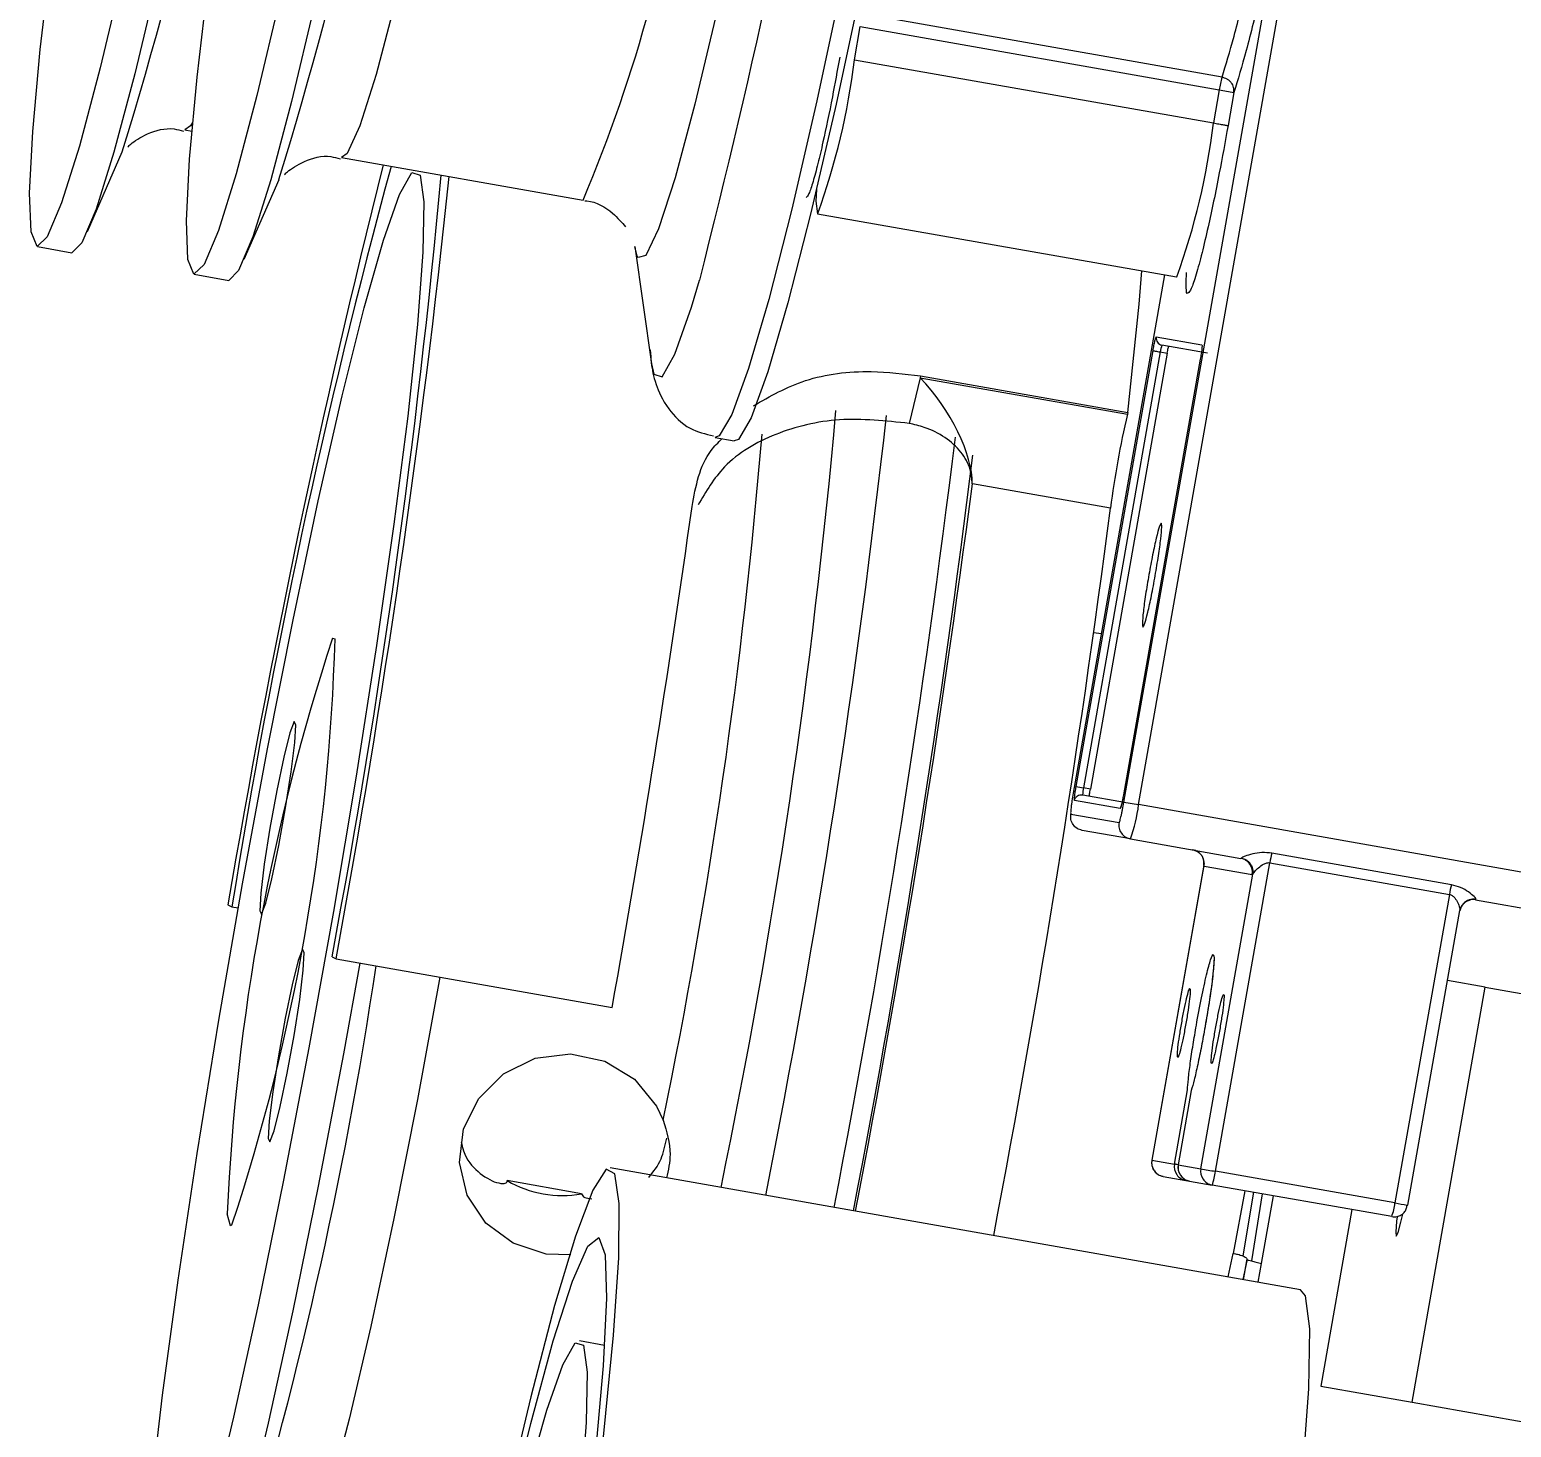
# Model space of a CAD drawing. Header units: millimetres. Extents: x 0 to 1189, y 0 to 841.
# Drawn here: x 625.063 to 629.282, y 594.199 to 598.179 of the extents above; entities that cross this region are included whole.
import ezdxf

# ---------------------------------------------------------------- set-up
doc = ezdxf.new("R2010")
doc.units = ezdxf.units.MM
doc.layers.get('0').update_dxf_attribs({"lineweight": 18})
doc.layers.add('尺寸线层', color=3, linetype='Continuous', lineweight=18)
doc.dimstyles.new('ISO-25', dxfattribs={"dimtxt": 2.5, "dimasz": 2.5, "dimexe": 1.25, "dimexo": 0.625, "dimtad": 1, "dimtxsty": 'Standard', "dimcen": 2.5, "dimdle": 5, "dimadec": 0, "dimazin": 0, "dimtfac": 1, "dimtmove": 0, "dimatfit": 3, "dimfxl": 1, "dimarcsym": 0})

# ---------------------------------------------------------------- blocks, each defined once
blk = doc.blocks.new('*X16')
at = {"layer": '尺寸线层', "linetype": 'Continuous'}
for points in [[(668.6687, 617.1299), (668.6299, 612.9938), (667.2905, 613.2299)], [(655.1602, 540.5189), (656.5383, 544.4188), (655.199, 544.6549)]]:
    blk.add_hatch(color=0, dxfattribs=at).paths.add_polyline_path(points, flags=0)
at = {"layer": '尺寸线层', "color": 0, "linetype": 'Continuous'}
for p, q in [((666.5541, 617.5027), (670.6383, 616.7826)), ((668.6687, 617.1299), (655.1602, 540.5189)), ((625.2283, 545.7966), (657.1298, 540.1716))]:
    blk.add_line(p, q, dxfattribs=at)
at = {"layer": '尺寸线层', "color": 0, "insert": (658.4206, 579.4404), "char_height": 3.5, "width": 28.938547, "attachment_point": 5, "rotation": 80.0001}
blk.add_mtext('388,96', dxfattribs=at)

msp = doc.modelspace()

# ---------------------------------------------------------------- linework, layer by layer
at = {"color": 7, "linetype": 'Continuous', "lineweight": 15}
for p, q in [((628.1787, 595.9795), (628.6605, 598.712)), ((628.2204, 595.9722), (628.7022, 598.7046)), ((628.4579, 598.043), (627.4356, 598.2232)), ((627.4111, 598.093), (627.4278, 598.1873)), ((627.4278, 598.1873), (628.4501, 598.007)), ((627.4111, 598.093), (628.4334, 597.9128)), ((628.4501, 598.007), (628.4334, 597.9128)), ((628.4918, 597.9997), (628.4752, 597.9054)), ((625.5045, 597.893), (625.5247, 597.8894)), ((625.2272, 597.6036), (625.3265, 597.8308)), ((625.9509, 597.8143), (626.6386, 597.693)), ((625.6736, 597.5249), (625.7729, 597.7521)), ((627.3059, 597.6546), (628.3282, 597.4744)), ((625.0849, 597.5608), (625.1832, 597.5435)), ((626.7857, 597.5616), (626.8333, 597.2273)), ((625.5313, 597.4821), (625.6296, 597.4647)), ((628.2944, 597.4804), (628.0342, 596.005)), ((628.3282, 597.4744), (628.3291, 597.4745)), ((628.2707, 597.3037), (628.4007, 597.2808)), ((628.4169, 597.2576), (628.2869, 597.2805)), ((628.0426, 596.0238), (628.2614, 597.2647)), ((628.2822, 597.261), (628.0634, 596.0202)), ((628.3019, 597.2576), (628.0831, 596.0167)), ((628.3961, 597.2409), (628.1773, 596.0001)), ((628.3961, 597.2409), (628.1773, 596.0001)), ((628.2822, 597.261), (628.3019, 597.2576)), ((628.3961, 597.2409), (628.3961, 597.2409)), ((627.5986, 597.1877), (627.5671, 597.0575)), ((627.5998, 597.1927), (627.5986, 597.1877)), ((627.5986, 597.1877), (628.1884, 597.0837)), ((627.5998, 597.1927), (628.1896, 597.0887)), ((628.1896, 597.0887), (628.1884, 597.0837)), ((627.0144, 597.0175), (627.0693, 597.0078)), ((627.7471, 596.8856), (627.7466, 596.8857)), ((628.1403, 596.8163), (627.7471, 596.8856)), ((628.1141, 596.458), (628.0932, 596.4617)), ((628.0831, 596.0167), (628.0634, 596.0202)), ((628.168, 595.9611), (628.038, 595.984)), ((628.0612, 596.0003), (628.1799, 595.9793)), ((628.1787, 595.9795), (628.2204, 595.9722)), ((628.0275, 595.9453), (628.1646, 595.9211)), ((628.197, 595.8748), (628.0599, 595.8989)), ((628.197, 595.8748), (628.5116, 595.8193)), ((628.4059, 595.7998), (628.2579, 594.9603)), ((628.4058, 595.7988), (628.258, 594.9603)), ((628.4056, 595.8143), (628.407, 595.8025)), ((628.4068, 595.7972), (628.4058, 595.7988)), ((628.4068, 595.7972), (628.5439, 595.773)), ((628.4393, 594.9283), (628.5942, 595.8068)), ((628.5942, 595.8068), (629.1053, 595.7167)), ((629.1109, 595.7441), (628.5997, 595.8342)), ((628.3975, 594.9357), (628.5454, 595.7742)), ((628.5454, 595.7742), (628.5439, 595.773)), ((629.1053, 595.7167), (628.9504, 594.8382)), ((625.6274, 595.6871), (625.6388, 595.6814)), ((625.6388, 595.6814), (625.6569, 595.6782)), ((628.9874, 594.8317), (629.1354, 595.6712)), ((629.1337, 595.669), (629.1352, 595.6702)), ((629.1354, 595.6741), (629.1407, 595.6847)), ((629.18, 595.7014), (632.3512, 595.1423)), ((625.9238, 595.5391), (625.9352, 595.5334)), ((625.9352, 595.5334), (626.7216, 595.3947)), ((629.2073, 595.4529), (629.1003, 595.4718)), ((628.9989, 594.2711), (629.2073, 595.4529)), ((629.2073, 595.4529), (632.3528, 594.8983)), ((628.3224, 594.9489), (628.3595, 595.1599)), ((628.3703, 595.158), (628.3331, 594.947)), ((628.3704, 595.158), (628.3332, 594.947)), ((628.3703, 595.158), (628.3704, 595.158)), ((628.258, 594.9603), (628.2579, 594.9603)), ((628.258, 594.9603), (628.3224, 594.9489)), ((628.6814, 594.5911), (626.7155, 594.9378)), ((628.2903, 594.914), (628.3547, 594.9026)), ((628.3332, 594.947), (628.3331, 594.947)), ((628.3332, 594.947), (628.3975, 594.9357)), ((628.9504, 594.8382), (628.4393, 594.9283)), ((626.6342, 594.8643), (626.4225, 594.9017)), ((628.3547, 594.9026), (628.3656, 594.9007)), ((628.3656, 594.9007), (628.4299, 594.8893)), ((628.9411, 594.7992), (628.4299, 594.8893)), ((628.8276, 594.8192), (628.739, 594.317)), ((628.519, 594.6198), (628.5285, 594.6735)), ((626.7001, 594.4328), (626.6287, 594.4454)), ((628.739, 594.317), (628.9989, 594.2711)), ((628.9989, 594.2711), (630.5717, 593.9938))]:
    msp.add_line(p, q, dxfattribs=at)
at = {"color": 8, "linetype": 'Continuous', "lineweight": 15}
for p, q in [((628.2944, 597.4803), (628.0343, 596.005)), ((625.9256, 596.4463), (625.9326, 596.4438)), ((628.0343, 596.005), (628.0342, 596.005)), ((628.1773, 596.0001), (628.1773, 596.0001)), ((632.3685, 595.2407), (628.2204, 595.9722)), ((628.5228, 594.873), (628.4893, 594.6946)), ((628.5478, 594.8686), (628.5174, 594.6874)), ((628.5724, 594.8642), (628.542, 594.6732)), ((628.5702, 594.6662), (628.6041, 594.8586)), ((628.4754, 594.6275), (628.4893, 594.6946)), ((628.5285, 594.6735), (628.5174, 594.6201)), ((628.5607, 594.6124), (628.5702, 594.6662))]:
    msp.add_line(p, q, dxfattribs=at)
for points in [[(627.4908, 601.1328), (627.4902, 601.1211), (627.4737, 600.9155), (627.4444, 600.6529), (627.4032, 600.3434), (627.3519, 599.999), (627.2923, 599.6327), (627.2268, 599.2588), (627.1578, 598.8916), (627.0881, 598.5452), (627.0203, 598.2328), (626.957, 597.9666), (626.9007, 597.7568), (626.8534, 597.6113), (626.8171, 597.5358), (626.7952, 597.5298)], [(627.8305, 601.057), (627.825, 601.0086), (627.7845, 600.6862), (627.7333, 600.3242), (627.673, 599.9335), (627.6052, 599.526), (627.5322, 599.1142), (627.4561, 598.7104), (627.3793, 598.327), (627.304, 597.9756), (627.2326, 597.667), (627.1672, 597.4104), (627.1099, 597.2137), (627.0623, 597.0828), (627.0259, 597.0218), (627.0141, 597.0175)], [(626.3632, 599.5196), (626.2989, 599.1707), (626.2319, 598.8323), (626.1663, 598.5249), (626.1046, 598.2609), (626.0495, 598.0512), (626.0031, 597.9044), (625.9673, 597.8264), (625.951, 597.8142)], [(625.5269, 597.9146), (625.5209, 597.9051), (625.5046, 597.893)], [(626.8333, 597.2273), (626.8403, 597.1979), (626.8642, 597.1906), (626.9003, 597.2547), (626.9474, 597.3882), (626.9706, 597.4656)], [(628.1706, 595.9681), (628.169, 595.9649), (628.168, 595.9611)], [(626.2312, 595.4812), (626.1668, 595.1323), (626.0999, 594.7939), (626.0343, 594.4865), (625.9726, 594.2225), (625.9175, 594.0128), (625.871, 593.8659), (625.8353, 593.788), (625.819, 593.7758)], [(625.639, 594.7758), (625.6349, 594.7731), (625.6254, 594.8075)]]:
    msp.add_lwpolyline(points, dxfattribs=at)
at = {"color": 7, "linetype": 'Continuous', "lineweight": 15}
for points in [[(627.8787, 600.9882), (627.8394, 600.6765), (627.7882, 600.3145), (627.7279, 599.9238), (627.6601, 599.5164), (627.5871, 599.1045), (627.511, 598.7007), (627.4342, 598.3173), (627.3589, 597.966), (627.2875, 597.6573), (627.2221, 597.4007), (627.1648, 597.204), (627.1172, 597.0731), (627.0808, 597.0121), (627.0693, 597.0078)], [(625.6891, 599.6385), (625.6421, 599.3798), (625.57, 599.0027), (625.4977, 598.6484), (625.4276, 598.3282), (625.362, 598.0524), (625.3028, 597.8299), (625.2521, 597.6678), (625.2115, 597.5714), (625.1832, 597.5435)], [(626.1354, 599.5598), (626.0885, 599.3011), (626.0164, 598.924), (625.9441, 598.5697), (625.874, 598.2495), (625.8083, 597.9737), (625.7492, 597.7512), (625.6985, 597.5891), (625.6579, 597.4927), (625.6296, 597.4647)], [(625.3293, 598.3455), (625.2637, 598.0698), (625.2045, 597.8472), (625.1538, 597.6852), (625.1132, 597.5887), (625.0839, 597.561), (625.067, 597.603), (625.0629, 597.7132), (625.0717, 597.8881), (625.0933, 598.1222), (625.1269, 598.4078)], [(625.7757, 598.2668), (625.71, 597.991), (625.6509, 597.7685), (625.6002, 597.6065), (625.5596, 597.51), (625.5303, 597.4823), (625.5133, 597.5242), (625.5092, 597.6344), (625.5181, 597.8094), (625.5397, 598.0435), (625.5733, 598.3291)], [(625.4077, 594.005), (625.4413, 594.2907), (625.4858, 594.6187), (625.5398, 594.9787), (625.6016, 595.3589), (625.6692, 595.7472), (625.7403, 596.1311), (625.8128, 596.4983), (625.8843, 596.8369), (625.9524, 597.1361), (626.0151, 597.3862), (626.0702, 597.5793), (626.1161, 597.7091), (626.1512, 597.7714), (626.1744, 597.7643), (626.185, 597.6879)], [(627.3034, 597.7236), (627.3015, 597.6902), (627.3059, 597.6546), (627.3068, 597.6547)], [(626.185, 597.6879), (626.1826, 597.5447), (626.1673, 597.3394), (626.1396, 597.0785), (626.1003, 596.7704), (626.0509, 596.425), (625.9927, 596.0534), (625.9278, 595.6676), (625.8582, 595.28), (625.7861, 594.9029), (625.7138, 594.5486), (625.6437, 594.2284), (625.578, 593.9526)], [(626.7952, 597.5298), (626.7931, 597.5333), (626.7857, 597.5616)], [(628.1896, 597.0887), (628.2219, 597.3968), (628.23, 597.4917)], [(625.8206, 596.1988), (625.8156, 596.2086), (625.8035, 596.1766), (625.7862, 596.1078), (625.7663, 596.0126), (625.7469, 595.9054), (625.7309, 595.8027), (625.7207, 595.72), (625.7179, 595.6699), (625.7229, 595.6601), (625.735, 595.6921), (625.7523, 595.7609), (625.7722, 595.8561), (625.7916, 595.9633), (625.8076, 596.066), (625.8178, 596.1487), (625.8206, 596.1988)], [(629.18, 595.7014), (629.1722, 595.702), (629.1649, 595.7012)], [(625.742, 595.0217), (625.747, 595.0119), (625.7591, 595.0438), (625.7764, 595.1126), (625.7963, 595.2079), (625.8157, 595.315), (625.8318, 595.4178), (625.842, 595.5005), (625.8447, 595.5505), (625.8397, 595.5603), (625.8276, 595.5284), (625.8103, 595.4596), (625.7905, 595.3643), (625.771, 595.2572), (625.755, 595.1544), (625.7448, 595.0717), (625.742, 595.0217)], [(626.0034, 595.5213), (625.9565, 595.2626), (625.8843, 594.8856), (625.8121, 594.5313), (625.742, 594.2111), (625.6763, 593.9353), (625.6172, 593.7128), (625.5665, 593.5507), (625.5258, 593.4543), (625.4976, 593.4263)], [(626.6038, 594.691), (626.5331, 594.692), (626.4394, 594.7233), (626.3621, 594.7809), (626.3089, 594.8602), (626.2868, 594.9532), (626.2985, 595.0488), (626.3418, 595.1359), (626.412, 595.206), (626.5027, 595.2506), (626.6031, 595.2632), (626.7007, 595.2419), (626.7849, 595.1902), (626.8478, 595.1134), (626.8666, 595.0741)], [(626.4005, 592.202), (626.4761, 592.6405), (626.5454, 593.0692), (626.6065, 593.4763), (626.6578, 593.8508), (626.6979, 594.1823), (626.7257, 594.462), (626.7404, 594.6821), (626.7417, 594.8366), (626.7295, 594.9214), (626.704, 594.9341), (626.6661, 594.8744), (626.6168, 594.7438), (626.5574, 594.546), (626.4895, 594.2864), (626.4149, 593.972), (626.3358, 593.6115), (626.2542, 593.2145), (626.1725, 592.7921), (626.0927, 592.3557)], [(628.9566, 594.7983), (628.9551, 594.7861), (628.9525, 594.7553), (628.9539, 594.7441), (628.9591, 594.7542), (628.9672, 594.784), (628.9723, 594.8064)], [(626.1041, 592.35), (626.1821, 592.7763), (626.2621, 593.1874), (626.3416, 593.571), (626.4182, 593.9153), (626.4896, 594.2099), (626.5536, 594.4458), (626.6083, 594.6159), (626.652, 594.7149), (626.6834, 594.7399), (626.7015, 594.6902), (626.7058, 594.5672), (626.6961, 594.3746), (626.6728, 594.1184), (626.6366, 593.8063), (626.5884, 593.4478), (626.5299, 593.0537), (626.4628, 592.6361), (626.3891, 592.2077)], [(628.655, 593.7573), (628.6873, 594.0654), (628.7051, 594.3087), (628.7081, 594.4797), (628.6959, 594.5734), (628.6814, 594.5911)], [(626.4804, 594.0548), (626.5356, 594.2479), (626.5814, 594.3777), (626.6165, 594.44), (626.6397, 594.4329), (626.6503, 594.3565)], [(626.6503, 594.3565), (626.6479, 594.2133), (626.6326, 594.008)]]:
    msp.add_lwpolyline(points, dxfattribs=at)
for centre, radius, start, end in [((600.7251, 604.1223), 27.0766, 345.76812, 353.63031), ((613.5953, 601.4413), 12.2743, 342.89329, 351.5156), ((614.0431, 601.3623), 12.2727, 342.89275, 351.51614), ((628.779, 597.9541), 0.3332, 164.533, 170.8626), ((632.0859, 618.5096), 20.8224, 259.944, 260.06058), ((652.9471, 591.0567), 27.7093, 165.9293, 170.38054), ((645.6116, 592.4911), 20.2259, 164.81398, 170.92482), ((602.5148, 599.9448), 23.82, 349.34128, 354.74757), ((597.7591, 600.748), 28.6546, 349.5147, 354.01487), ((628.2904, 597.3002), 0.02, 169.9477, 259.9333), ((628.3646, 597.2516), 0.0829, 159.5672, 173.452), ((601.1985, 600.0172), 26.4675, 348.76326, 353.62827), ((630.8654, 596.4644), 2.7477, 166.9727, 172.6415), ((595.7052, 600.9313), 32.2877, 349.08154, 352.94818), ((592.8439, 601.4275), 35.1975, 349.17071, 352.58578), ((588.4533, 602.228), 38.8736, 349.87583, 352.00524), ((593.2371, 601.3582), 35.1975, 349.17071, 352.58578), ((631.7543, 594.5317), 6.1351, 161.81504, 177.42321), ((620.0865, 596.613), 5.8485, 341.69165, 358.34241), ((630.111, 607.6775), 11.8358, 259.93514, 260.03769), ((628.1439, 596.0009), 0.0828, 166.5385, 180.4461), ((627.8088, 596.0194), 0.4143, 339.5623, 353.4531), ((628.3674, 595.8041), 0.04, 349.9394, 79.9516), ((628.3664, 595.8058), 0.04, 349.8838, 23.6372), ((628.5113, 595.8206), 0.00137, 279.9719, 338.9271), ((628.5046, 595.7799), 0.04, 349.9429, 79.958), ((629.0775, 595.7234), 0.4905, 166.9367, 170.2091), ((629.5891, 595.6331), 0.4909, 166.9341, 170.2021), ((629.1737, 595.6637), 0.0391, 137.0459, 170.5025), ((629.1798, 595.7028), 0.00137, 279.9003, 338.9987), ((613.9111, 597.3238), 12.2727, 342.89275, 351.51614), ((628.2973, 594.9533), 0.04, 169.9443, 259.9466), ((628.3617, 594.9419), 0.04, 169.9434, 259.9476), ((628.3725, 594.94), 0.04, 169.9394, 259.9516), ((628.4369, 594.9287), 0.04, 169.9443, 259.9466), ((634.1468, 627.4315), 33.0005, 259.96691, 260.04048), ((628.2746, 594.9472), 0.1657, 339.5531, 353.4409), ((626.5789, 595.1693), 0.3099, 239.7052, 280.2938), ((628.7863, 594.857), 0.1652, 339.5365, 353.4661), ((629.0098, 594.9646), 0.1349, 259.3559, 260.4234), ((628.9477, 594.8516), 0.0528, 262.7711, 279.8457)]:
    msp.add_arc(centre, radius, start, end, dxfattribs=at)
at = {"color": 8, "linetype": 'Continuous', "lineweight": 15}
for centre, radius, start, end in [((622.7636, 599.3394), 4.2101, 336.9806, 352.8681), ((625.4619, 598.3253), 1.963, 340.0243, 353.2041), ((626.4836, 598.1452), 1.9636, 340.0254, 353.2014), ((608.0486, 598.8213), 19.3872, 348.27665, 354.88955), ((610.8863, 598.3762), 16.3179, 348.32486, 355.2555), ((595.9817, 600.8833), 31.9515, 349.07049, 353.0526), ((629.174, 595.6636), 0.0394, 79.6567, 137.0762), ((627.7355, 591.5886), 3.4112, 79.9112, 80.0946), ((631.839, 611.1339), 16.5497, 259.9483, 260.06962)]:
    msp.add_arc(centre, radius, start, end, dxfattribs=at)
at = {"color": 7, "linetype": 'Continuous', "lineweight": 15}
msp.add_ellipse((627.582, 597.0445), major_axis=(-0.1406, 0.215), ratio=0.398322, start_param=3.661469, end_param=5.158124, dxfattribs=at)
for points, knots in [([(628.4579, 598.043), (628.4689, 598.0791), (628.491, 598.1514), (628.5314, 598.3141), (628.5752, 598.5072), (628.606, 598.6577), (628.6213, 598.733)], [0, 0, 0, 0, 0.1773486, 0.3546955, 0.5320398, 0.7093866, 0.7093866, 0.7093866, 0.7093866]), ([(628.6605, 598.712), (628.6448, 598.635), (628.6131, 598.4795), (628.5676, 598.2793), (628.5258, 598.111), (628.503, 598.0365), (628.4918, 597.9997)], [0, 0, 0, 0, 0.1812793, 0.3662763, 0.5511958, 0.732269, 0.732269, 0.732269, 0.732269]), ([(628.4918, 597.9997), (628.4919, 598.0046), (628.4921, 598.0143), (628.486, 598.0259), (628.4788, 598.0334), (628.4703, 598.0395), (628.4628, 598.0416), (628.4579, 598.043)], [0, 0, 0, 0, 0.01512716, 0.03026618, 0.03826921, 0.04595654, 0.06061139, 0.06061139, 0.06061139, 0.06061139]), ([(628.4334, 597.9128), (628.4386, 597.9119), (628.449, 597.91), (628.4626, 597.9076), (628.4724, 597.9059), (628.4742, 597.9056), (628.4752, 597.9054)], [0, 0, 0, 0, 0.0105922, 0.02118477, 0.03177541, 0.04236663, 0.04236663, 0.04236663, 0.04236663]), ([(625.3425, 597.8442), (625.3449, 597.8469), (625.3534, 597.8568), (625.3972, 597.8848), (625.4573, 597.9021), (625.4923, 597.8921), (625.5012, 597.8895)], [0, 0, 0, 0, 0.0232249, 0.0842021, 0.1505073, 0.1733409, 0.1733409, 0.1733409, 0.1733409]), ([(625.7889, 597.7655), (625.7912, 597.7682), (625.7998, 597.7781), (625.8436, 597.8061), (625.9037, 597.8234), (625.9386, 597.8133), (625.9476, 597.8108)], [0, 0, 0, 0, 0.0232277, 0.0842069, 0.1505131, 0.1733475, 0.1733475, 0.1733475, 0.1733475]), ([(626.644, 597.6909), (626.6457, 597.6909), (626.6749, 597.6908), (626.7237, 597.6594), (626.7487, 597.6299), (626.7598, 597.6169)], [0, 0, 0, 0, 0.0048099, 0.0811098, 0.1414816, 0.1414816, 0.1414816, 0.1414816]), ([(628.361, 597.4286), (628.3609, 597.4284), (628.3574, 597.4236), (628.3551, 597.4399), (628.3562, 597.4716), (628.3567, 597.4873)], [0, 0, 0, 0, 0.00125756, 0.03206718, 0.0619564, 0.0619564, 0.0619564, 0.0619564]), ([(628.2614, 597.2647), (628.2623, 597.2696), (628.2637, 597.2773), (628.2656, 597.2864), (628.267, 597.2926), (628.2683, 597.2976), (628.2697, 597.3025), (628.2703, 597.3032), (628.2707, 597.3037)], [0, 0, 0, 0, 0.0096295, 0.01480618, 0.02010589, 0.02528294, 0.03058345, 0.04021216, 0.04021216, 0.04021216, 0.04021216]), ([(628.3019, 597.2576), (628.3024, 597.2601), (628.3033, 597.2653), (628.3047, 597.2717), (628.3059, 597.2762), (628.3064, 597.2768), (628.3066, 597.277)], [0, 0, 0, 0, 0.00502528, 0.01004932, 0.01507262, 0.02009899, 0.02009899, 0.02009899, 0.02009899]), ([(628.4007, 597.2808), (628.4009, 597.2802), (628.4012, 597.2793), (628.4009, 597.2743), (628.4004, 597.2692), (628.3996, 597.2628), (628.3983, 597.2536), (628.397, 597.2459), (628.3961, 597.2409)], [0, 0, 0, 0, 0.00962742, 0.01480589, 0.02010401, 0.02528256, 0.03058076, 0.0402099, 0.0402099, 0.0402099, 0.0402099]), ([(626.83, 597.2669), (626.8308, 597.2545), (626.8328, 597.2231), (626.8418, 597.1764), (626.8704, 597.1075), (626.9332, 597.041), (626.9867, 597.0277), (627.0097, 597.022)], [0, 0, 0, 0, 0.0594714, 0.1509883, 0.2286988, 0.2871245, 0.331142, 0.331142, 0.331142, 0.331142]), ([(628.2614, 597.2647), (628.2618, 597.2646), (628.2627, 597.2645), (628.2677, 597.2636), (628.2745, 597.2624), (628.2796, 597.2615), (628.2822, 597.261)], [0, 0, 0, 0, 0.00529516, 0.01058955, 0.01588571, 0.02118227, 0.02118227, 0.02118227, 0.02118227]), ([(627.1237, 597.1077), (627.171, 597.1347), (627.2684, 597.1904), (627.4402, 597.2122), (627.5529, 597.1985), (627.5998, 597.1927)], [0, 0, 0, 0, 0.1759167, 0.3626133, 0.4957827, 0.4957827, 0.4957827, 0.4957827]), ([(627.5671, 597.0575), (627.5002, 597.0646), (627.3663, 597.0786), (627.1824, 597.0335), (627.0396, 596.9503), (626.9887, 596.8636), (626.9663, 596.8253)], [0, 0, 0, 0, 0.182485, 0.3649815, 0.5470161, 0.6911387, 0.6911387, 0.6911387, 0.6911387]), ([(627.7466, 596.8857), (627.7456, 596.8994), (627.7434, 596.9305), (627.7172, 596.9772), (627.6713, 597.019), (627.6181, 597.046), (627.5816, 597.0542), (627.5671, 597.0575)], [0, 0, 0, 0, 0.0473535, 0.1079883, 0.1685308, 0.229113, 0.2693928, 0.2693928, 0.2693928, 0.2693928]), ([(626.9491, 596.8214), (626.9596, 596.879), (626.973, 596.9524), (627.0232, 597.0031), (627.034, 597.014)], [0, 0, 0, 0, 0.1685795, 0.214666, 0.214666, 0.214666, 0.214666]), ([(628.2847, 596.7732), (628.2832, 596.7712), (628.28, 596.7671), (628.271, 596.7335), (628.2603, 596.685), (628.2532, 596.6464), (628.2497, 596.627)], [0, 0, 0, 0, 0.0376941, 0.0753862, 0.113077, 0.1507692, 0.1507692, 0.1507692, 0.1507692]), ([(628.2677, 596.6239), (628.271, 596.6432), (628.2775, 596.682), (628.2841, 596.7312), (628.2871, 596.7659), (628.2855, 596.7707), (628.2847, 596.7732)], [0, 0, 0, 0, 0.0376902, 0.0753872, 0.1130764, 0.1507674, 0.1507674, 0.1507674, 0.1507674]), ([(628.2497, 596.627), (628.2464, 596.6077), (628.2398, 596.5689), (628.2333, 596.5197), (628.2303, 596.485), (628.2318, 596.4802), (628.2326, 596.4777)], [0, 0, 0, 0, 0.0376905, 0.0753815, 0.1130753, 0.1507685, 0.1507685, 0.1507685, 0.1507685]), ([(628.2326, 596.4777), (628.2342, 596.4797), (628.2374, 596.4838), (628.2464, 596.5174), (628.2571, 596.5659), (628.2642, 596.6045), (628.2677, 596.6239)], [0, 0, 0, 0, 0.0376917, 0.0753836, 0.1130742, 0.1507662, 0.1507662, 0.1507662, 0.1507662]), ([(628.0343, 596.005), (628.033, 595.9975), (628.0311, 595.9861), (628.0291, 595.9723), (628.0279, 595.9628), (628.0271, 595.955), (628.0267, 595.9475), (628.0272, 595.9461), (628.0275, 595.9453)], [0, 0, 0, 0, 0.01443973, 0.02220416, 0.03015384, 0.03792256, 0.04587144, 0.06031261, 0.06031261, 0.06031261, 0.06031261]), ([(628.038, 595.984), (628.0378, 595.9846), (628.0375, 595.9855), (628.0378, 595.9905), (628.0383, 595.9956), (628.0391, 596.002), (628.0404, 596.0112), (628.0417, 596.0189), (628.0426, 596.0238)], [0, 0, 0, 0, 0.00963114, 0.01480911, 0.02010512, 0.02529075, 0.03059018, 0.04022155, 0.04022155, 0.04022155, 0.04022155]), ([(628.0808, 595.9968), (628.0807, 595.9971), (628.0805, 595.9978), (628.0809, 596.0024), (628.0818, 596.0089), (628.0827, 596.0141), (628.0831, 596.0167)], [0, 0, 0, 0, 0.00502802, 0.01005432, 0.01508107, 0.02010275, 0.02010275, 0.02010275, 0.02010275]), ([(628.038, 595.984), (628.0388, 595.9866), (628.0403, 595.9916), (628.046, 595.9973), (628.0533, 596.0007), (628.0585, 596.0004), (628.0612, 596.0003)], [0, 0, 0, 0, 0.00783466, 0.01565999, 0.02347939, 0.03130746, 0.03130746, 0.03130746, 0.03130746]), ([(628.1646, 595.9211), (628.1652, 595.9218), (628.1662, 595.9229), (628.1683, 595.9301), (628.1702, 595.9376), (628.1723, 595.9469), (628.1752, 595.9606), (628.1773, 595.9721), (628.1787, 595.9795)], [0, 0, 0, 0, 0.01444151, 0.02220841, 0.0301576, 0.037922, 0.04586969, 0.06031299, 0.06031299, 0.06031299, 0.06031299]), ([(628.1773, 596.0001), (628.1764, 595.9951), (628.175, 595.9875), (628.1731, 595.9784), (628.1717, 595.9722), (628.1704, 595.9671), (628.169, 595.9623), (628.1684, 595.9616), (628.168, 595.9611)], [0, 0, 0, 0, 0.0096295, 0.01480618, 0.02010589, 0.02528294, 0.03058345, 0.04021216, 0.04021216, 0.04021216, 0.04021216]), ([(628.0599, 595.8989), (628.0548, 595.9004), (628.0447, 595.9034), (628.0333, 595.9148), (628.0265, 595.9295), (628.0272, 595.94), (628.0275, 595.9453)], [0, 0, 0, 0, 0.01564629, 0.03129915, 0.04695965, 0.0626002, 0.0626002, 0.0626002, 0.0626002]), ([(628.1646, 595.9211), (628.1643, 595.9158), (628.1637, 595.9053), (628.1705, 595.8907), (628.1819, 595.8793), (628.192, 595.8763), (628.197, 595.8748)], [0, 0, 0, 0, 0.01565259, 0.03130208, 0.04695055, 0.06260648, 0.06260648, 0.06260648, 0.06260648]), ([(628.3742, 595.8436), (628.3772, 595.8429), (628.3833, 595.8415), (628.3917, 595.8365), (628.399, 595.8296), (628.402, 595.8238), (628.4035, 595.8209)], [0, 0, 0, 0, 0.00898793, 0.01857259, 0.02853948, 0.03860092, 0.03860092, 0.03860092, 0.03860092]), ([(628.5997, 595.8342), (628.5903, 595.8351), (628.5715, 595.8369), (628.5447, 595.8321), (628.5258, 595.8266), (628.5152, 595.8223), (628.5135, 595.8208), (628.5126, 595.8202)], [0, 0, 0, 0, 0.02244359, 0.04484932, 0.06718153, 0.07887223, 0.08967916, 0.08967916, 0.08967916, 0.08967916]), ([(628.5126, 595.8202), (628.5175, 595.8188), (628.5249, 595.8166), (628.5333, 595.8101), (628.5387, 595.804), (628.5428, 595.7968), (628.5462, 595.7869), (628.5457, 595.7792), (628.5454, 595.7742)], [0, 0, 0, 0, 0.01496426, 0.02302033, 0.03125077, 0.03947596, 0.04753625, 0.06249517, 0.06249517, 0.06249517, 0.06249517]), ([(628.5454, 595.7742), (628.5459, 595.7751), (628.547, 595.7771), (628.5523, 595.7834), (628.5616, 595.7927), (628.5734, 595.802), (628.5837, 595.8063), (628.59, 595.8072), (628.5928, 595.8069), (628.5942, 595.8068)], [0, 0, 0, 0, 0.00710716, 0.01528215, 0.03053783, 0.04578667, 0.05428195, 0.05787212, 0.06115165, 0.06115165, 0.06115165, 0.06115165]), ([(629.1053, 595.7167), (629.1066, 595.7163), (629.1094, 595.7156), (629.1149, 595.7126), (629.1227, 595.7051), (629.1297, 595.6925), (629.1341, 595.6808), (629.1357, 595.6733), (629.1353, 595.6712), (629.1352, 595.6702)], [0, 0, 0, 0, 0.00314394, 0.00657576, 0.01470156, 0.02934572, 0.04396366, 0.05181664, 0.05864105, 0.05864105, 0.05864105, 0.05864105]), ([(629.181, 595.7023), (629.181, 595.7031), (629.181, 595.7049), (629.1744, 595.7122), (629.1603, 595.7235), (629.138, 595.7371), (629.1199, 595.7418), (629.1109, 595.7441)], [0, 0, 0, 0, 0.01010832, 0.02103848, 0.04200218, 0.06299847, 0.08399403, 0.08399403, 0.08399403, 0.08399403]), ([(629.1449, 595.6902), (629.1478, 595.6927), (629.1534, 595.6977), (629.1612, 595.7001), (629.165, 595.7012)], [0, 0, 0, 0, 0.0117943, 0.02322071, 0.02322071, 0.02322071, 0.02322071]), ([(628.3848, 595.3441), (628.3897, 595.3707), (628.3994, 595.4238), (628.4142, 595.491), (628.4263, 595.5355), (628.434, 595.5505), (628.4361, 595.5338), (628.4322, 595.4878), (628.4232, 595.4196), (628.4141, 595.3663), (628.4096, 595.3397)], [0, 0, 0, 0, 0.0519122, 0.1038214, 0.1557342, 0.2076428, 0.2595539, 0.3114658, 0.3633773, 0.4152896, 0.4152896, 0.4152896, 0.4152896]), ([(628.4344, 595.5291), (628.4344, 595.5291), (628.4343, 595.5298), (628.4347, 595.5258), (628.434, 595.5129), (628.4311, 595.4805), (628.4239, 595.4263), (628.4157, 595.3745), (628.4105, 595.3452), (628.4096, 595.3397)], [0, 0, 0, 0, 0.0008295, 0.0152361, 0.0405409, 0.0799547, 0.1286829, 0.1795732, 0.1913694, 0.1913694, 0.1913694, 0.1913694]), ([(628.3431, 595.3514), (628.3454, 595.3643), (628.3502, 595.3901), (628.3573, 595.4226), (628.3632, 595.4441), (628.3669, 595.4514), (628.3679, 595.4433), (628.3661, 595.4211), (628.3617, 595.388), (628.3573, 595.3622), (628.3551, 595.3493)], [0, 0, 0, 0, 0.0251469, 0.0502866, 0.0754326, 0.1005763, 0.1257219, 0.150869, 0.1760115, 0.2011548, 0.2011548, 0.2011548, 0.2011548]), ([(628.4393, 595.3345), (628.4417, 595.3473), (628.4464, 595.3731), (628.4536, 595.4056), (628.4594, 595.4272), (628.4632, 595.4345), (628.4642, 595.4263), (628.4623, 595.4041), (628.4579, 595.3711), (628.4535, 595.3453), (628.4514, 595.3323)], [0, 0, 0, 0, 0.0251462, 0.0502915, 0.0754368, 0.1005803, 0.1257234, 0.1508655, 0.1760136, 0.2011563, 0.2011563, 0.2011563, 0.2011563]), ([(628.3551, 595.3493), (628.3527, 595.3364), (628.348, 595.3107), (628.3409, 595.2782), (628.335, 595.2566), (628.3313, 595.2493), (628.3303, 595.2575), (628.3321, 595.2797), (628.3365, 595.3127), (628.3409, 595.3385), (628.3431, 595.3514)], [0, 0, 0, 0, 0.0251464, 0.0502917, 0.0754331, 0.1005782, 0.1257213, 0.1508636, 0.1760119, 0.2011547, 0.2011547, 0.2011547, 0.2011547]), ([(628.3595, 595.1599), (628.3602, 595.1695), (628.3616, 595.1891), (628.3673, 595.2345), (628.3751, 595.2875), (628.3816, 595.3255), (628.3848, 595.3441)], [0, 0, 0, 0, 0.045581, 0.0930053, 0.1404301, 0.1860181, 0.1860181, 0.1860181, 0.1860181]), ([(628.4096, 595.3397), (628.4063, 595.3211), (628.3994, 595.2832), (628.3886, 595.2307), (628.3784, 595.1861), (628.373, 595.1672), (628.3704, 595.158)], [0, 0, 0, 0, 0.0455763, 0.0930057, 0.1404351, 0.1860203, 0.1860203, 0.1860203, 0.1860203]), ([(628.4514, 595.3323), (628.449, 595.3195), (628.4443, 595.2937), (628.4371, 595.2612), (628.4313, 595.2396), (628.4275, 595.2324), (628.4265, 595.2405), (628.4284, 595.2627), (628.4328, 595.2958), (628.4372, 595.3216), (628.4393, 595.3345)], [0, 0, 0, 0, 0.0251396, 0.0502857, 0.0754318, 0.1005757, 0.1257214, 0.1508686, 0.1760112, 0.2011547, 0.2011547, 0.2011547, 0.2011547]), ([(626.8666, 595.0741), (626.8765, 595.0415), (626.8933, 594.9863), (626.8813, 594.9318), (626.8763, 594.9094)], [0, 0, 0, 0, 0.0991016, 0.1677672, 0.1677672, 0.1677672, 0.1677672]), ([(626.2918, 595.0123), (626.2938, 595.0036), (626.3022, 594.9664), (626.3388, 594.9233), (626.3842, 594.8965), (626.4143, 594.8923), (626.4223, 594.8967), (626.4225, 594.901), (626.4225, 594.9017)], [0, 0, 0, 0, 0.0184544, 0.0783618, 0.1398492, 0.1692965, 0.1908142, 0.1951823, 0.1951823, 0.1951823, 0.1951823]), ([(626.8259, 594.9109), (626.8389, 594.9272), (626.8632, 594.9575), (626.8726, 595.0021), (626.8769, 595.0228)], [0, 0, 0, 0, 0.0668929, 0.1246775, 0.1246775, 0.1246775, 0.1246775]), ([(628.2579, 594.9603), (628.2575, 594.955), (628.2569, 594.9482), (628.2591, 594.9419), (628.2596, 594.9404)], [0, 0, 0, 0, 0.01553848, 0.02011071, 0.02011071, 0.02011071, 0.02011071]), ([(628.2596, 594.9404), (628.2597, 594.9398), (628.2609, 594.9358), (628.2651, 594.9288), (628.2734, 594.9206), (628.2824, 594.9153), (628.2886, 594.9147), (628.2904, 594.9146)], [0, 0, 0, 0, 0.00188787, 0.01256452, 0.02411238, 0.03701444, 0.04263247, 0.04263247, 0.04263247, 0.04263247]), ([(628.3331, 594.947), (628.3328, 594.9418), (628.3323, 594.9344), (628.3355, 594.924), (628.3385, 594.9193), (628.3404, 594.9163)], [0, 0, 0, 0, 0.01551203, 0.02196458, 0.03233687, 0.03233687, 0.03233687, 0.03233687]), ([(628.3404, 594.9163), (628.3404, 594.9163), (628.3423, 594.9128), (628.3489, 594.9075), (628.3576, 594.902), (628.3638, 594.9015), (628.3656, 594.9013)], [0, 0, 0, 0, 0.00028668, 0.01185628, 0.02477301, 0.03039913, 0.03039913, 0.03039913, 0.03039913]), ([(626.6342, 594.8643), (626.6362, 594.8603), (626.6398, 594.8529), (626.6558, 594.851), (626.6633, 594.8501)], [0, 0, 0, 0, 0.01848986, 0.03433889, 0.03433889, 0.03433889, 0.03433889]), ([(628.9566, 594.7996), (628.9605, 594.8008), (628.9681, 594.8032), (628.9771, 594.8111), (628.9834, 594.8209), (628.9844, 594.8284), (628.9849, 594.8321)], [0, 0, 0, 0, 0.01185938, 0.02359966, 0.03511061, 0.04628832, 0.04628832, 0.04628832, 0.04628832]), ([(628.4893, 594.6946), (628.4937, 594.6938), (628.501, 594.6925), (628.5105, 594.69), (628.5151, 594.6883), (628.5174, 594.6874)], [0, 0, 0, 0, 0.01237505, 0.02034223, 0.02908922, 0.02908922, 0.02908922, 0.02908922]), ([(628.5174, 594.6874), (628.5196, 594.6864), (628.5238, 594.6844), (628.5275, 594.681), (628.5287, 594.6782), (628.5288, 594.6759), (628.5286, 594.6747), (628.5286, 594.674), (628.5285, 594.6737), (628.5285, 594.6735)], [0, 0, 0, 0, 0.00601978, 0.01181955, 0.01660027, 0.01830353, 0.0189689, 0.01926909, 0.0195571, 0.0195571, 0.0195571, 0.0195571]), ([(628.5285, 594.6735), (628.5285, 594.6737), (628.5286, 594.6741), (628.5288, 594.6748), (628.5292, 594.6758), (628.5305, 594.6761), (628.5341, 594.6755), (628.5391, 594.6741), (628.542, 594.6732)], [0, 0, 0, 0, 0.00029955, 0.00064107, 0.00155645, 0.00452083, 0.0091343, 0.01543163, 0.01543163, 0.01543163, 0.01543163]), ([(628.542, 594.6732), (628.544, 594.6727), (628.548, 594.6716), (628.5551, 594.6699), (628.5625, 594.6681), (628.5676, 594.6668), (628.5702, 594.6662)], [0, 0, 0, 0, 0.00725459, 0.01451104, 0.02176204, 0.02901997, 0.02901997, 0.02901997, 0.02901997])]:
    msp.add_open_spline(points, degree=3, knots=knots, dxfattribs=at)
at = {"color": 8, "linetype": 'Continuous', "lineweight": 15}
for points, knots in [([(627.3694, 598.1004), (627.3625, 598.0623), (627.3468, 597.9759), (627.325, 597.8717), (627.3066, 597.7936), (627.2929, 597.7425), (627.2809, 597.707), (627.276, 597.703), (627.2736, 597.701)], [0, 0, 0, 0, 0.0744905, 0.1687204, 0.2238585, 0.2836697, 0.347053, 0.4123866, 0.4123866, 0.4123866, 0.4123866]), ([(628.4752, 597.9054), (628.4669, 597.8598), (628.4481, 597.7566), (628.4221, 597.6321), (628.4001, 597.5388), (628.3837, 597.4778), (628.3695, 597.4358), (628.3638, 597.431), (628.361, 597.4286)], [0, 0, 0, 0, 0.0894813, 0.202668, 0.2689075, 0.3407495, 0.4168845, 0.4921622, 0.4921622, 0.4921622, 0.4921622])]:
    msp.add_open_spline(points, degree=3, knots=knots, dxfattribs=at)

# ---------------------------------------------------------------- dimensions: what is measured, and where the dimension line sits
at = {"layer": '尺寸线层'}
dim = msp.add_linear_dim(base=(655.1602, 540.5189), p1=(666.5541, 617.5027), p2=(625.2283, 545.7966), angle=80.0001, dimstyle='ISO-25', override={"dimtxt": 3.5, "dimasz": 4.08, "dimexe": 2, "dimexo": 0, "dimgap": 1.524, "dimlfac": 5, "dimzin": 0, "dimsah": 1, "dimdle": 8.16, "dimadec": 2, "dimtfill": 1, "dimtolj": 1, "dimtzin": 8}, dxfattribs=at)
dim.commit()
dim.dimension.update_dxf_attribs({"geometry": '*X16', "text_midpoint": (658.4206, 579.4404)})

doc.saveas('drawing.dxf')
